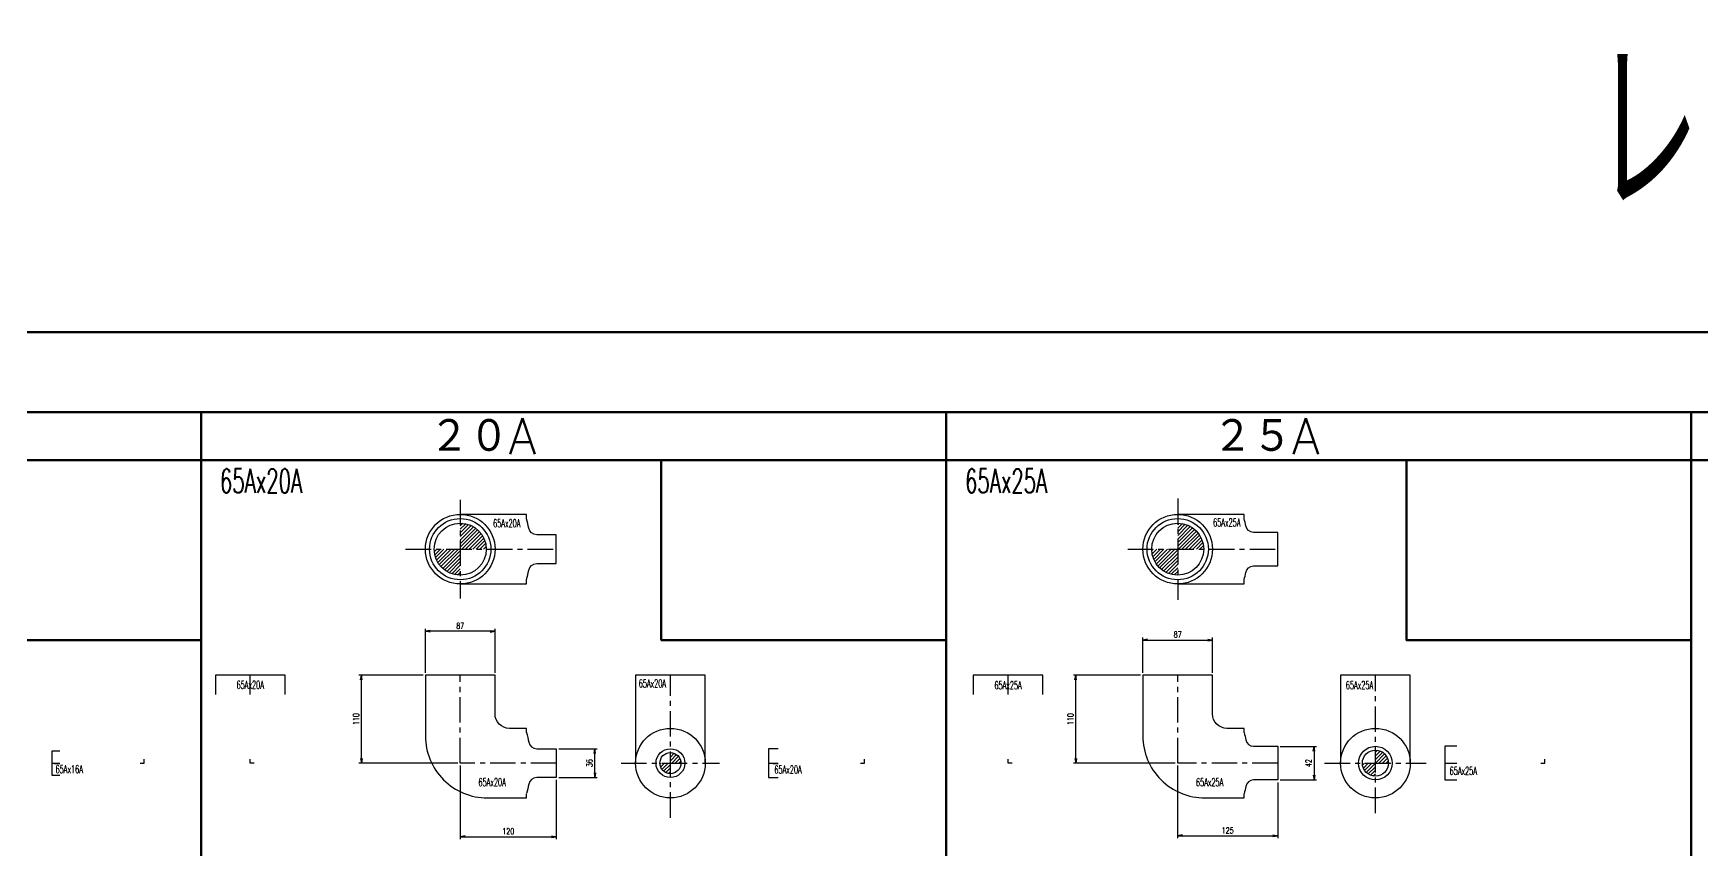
# Model space of a CAD drawing. Header units: millimetres. Extents: x 1711 to 90196, y -23291 to 8516.
# Drawn here: x 43764 to 45848, y 961 to 1981 of the extents above; entities that cross this region are included whole.
import ezdxf

# ---------------------------------------------------------------- set-up
doc = ezdxf.new("R2010")
doc.units = ezdxf.units.MM
doc.header["$PDMODE"] = 35
doc.linetypes.add('CENTER', pattern=[50.8, 31.75, -6.35, 6.35, -6.35])
doc.layers.add('line', color=153, linetype='Continuous', lineweight=50)
for name, color, linetype in [('TEXT', 7, 'Continuous'), ('寸法', 2, 'Continuous'), ('配管-CVP', 4, 'Continuous'), ('＃配管（PVC)', 21, 'Continuous')]:
    doc.layers.add(name, color=color, linetype=linetype)
doc.styles.add('kpk', font='romans.shx', dxfattribs={"width": 0.7, "bigfont": 'extfont2.shx'})
doc.styles.get("Standard").update_dxf_attribs({"font": 'romans.shx', "bigfont": 'extfont.shx'})
doc.dimstyles.new('KPK-3', dxfattribs={"dimscale": 3, "dimtxt": 2.5, "dimasz": 2, "dimexe": 1, "dimexo": 1, "dimgap": 1, "dimtad": 3, "dimdec": 1, "dimdsep": 46, "dimtxsty": 'kpk', "dimblk": 'OPEN', "dimcen": 2.5, "dimclrd": 2, "dimclre": 2, "dimclrt": 4, "dimadec": 1, "dimazin": 2, "dimtfac": 1, "dimtdec": 1, "dimtmove": 0, "dimatfit": 2, "dimldrblk": 'OPEN', "dimfxl": 0, "dimlwd": -1, "dimlwe": -1, "dimarcsym": 0})

# ---------------------------------------------------------------- blocks, each defined once
blk = doc.blocks.new('_Open')
at = {"color": 0, "linetype": 'ByBlock', "lineweight": -2}
for p, q in [((-1, 0.17), (0, 0)), ((-1, -0.17), (0, 0)), ((0, 0), (-1, 0))]:
    blk.add_line(p, q, dxfattribs=at)
blk = doc.blocks.new('*D2895')
at = {"layer": 'Defpoints', "color": 0, "transparency": 16777216}
for p in [(44253.4, 1233.8), (44253.4, 1178.9), (44340.4, 1178.9)]:
    blk.add_point(p, dxfattribs=at)
at = {"layer": '寸法', "color": 2, "transparency": 16777216}
for p, q in [((44253.4, 1181.9), (44253.4, 1236.8)), ((44334.4, 1233.8), (44259.4, 1233.8)), ((44340.4, 1181.9), (44340.4, 1236.8))]:
    blk.add_line(p, q, dxfattribs=at)
at = {"layer": '寸法', "color": 2, "transparency": 16777216, "xscale": 6, "yscale": 6, "zscale": 6, "rotation": 180}
blk.add_blockref('_Open', (44253.4, 1233.8), dxfattribs=at)
at = {"layer": '寸法', "color": 2, "transparency": 16777216, "xscale": 6, "yscale": 6, "zscale": 6}
blk.add_blockref('_Open', (44340.4, 1233.8), dxfattribs=at)
at = {"layer": '寸法', "color": 4, "transparency": 16777216, "insert": (44296.9, 1240.6), "char_height": 7.5, "attachment_point": 5, "style": 'kpk', "bg_fill": 3, "box_fill_scale": 1.1, "bg_fill_color": 256, "bg_fill_true_color": 13158600, "bg_fill_transparency": 0}
blk.add_mtext('87', dxfattribs=at)
blk = doc.blocks.new('*D2896')
at = {"layer": 'Defpoints', "color": 0, "transparency": 16777216}
for p in [(44173.4, 1178.9), (44253.4, 1178.9), (44296.9, 1068.9)]:
    blk.add_point(p, dxfattribs=at)
at = {"layer": '寸法', "color": 2, "transparency": 16777216}
for p, q in [((44250.4, 1178.9), (44170.4, 1178.9)), ((44173.4, 1074.9), (44173.4, 1172.9)), ((44293.9, 1068.9), (44170.4, 1068.9))]:
    blk.add_line(p, q, dxfattribs=at)
at = {"layer": '寸法', "color": 2, "transparency": 16777216, "xscale": 6, "yscale": 6, "zscale": 6}
for p, rotation in [((44173.4, 1178.9), 90), ((44173.4, 1068.9), 270)]:
    blk.add_blockref('_Open', p, dxfattribs=dict(at, rotation=rotation))
at = {"layer": '寸法', "color": 4, "transparency": 16777216, "insert": (44166.7, 1123.9), "char_height": 7.5, "attachment_point": 5, "rotation": 90, "style": 'kpk', "bg_fill": 3, "box_fill_scale": 1.1, "bg_fill_color": 256, "bg_fill_true_color": 13158600, "bg_fill_transparency": 0}
blk.add_mtext('110', dxfattribs=at)
blk = doc.blocks.new('*D2897')
at = {"layer": 'Defpoints', "color": 0, "transparency": 16777216}
for p in [(44296.9, 1068.9), (44416.9, 1050.9), (44416.9, 977)]:
    blk.add_point(p, dxfattribs=at)
at = {"layer": '寸法', "color": 2, "transparency": 16777216}
for p, q in [((44296.9, 1065.9), (44296.9, 974)), ((44416.9, 1047.9), (44416.9, 974)), ((44302.9, 977), (44410.9, 977))]:
    blk.add_line(p, q, dxfattribs=at)
at = {"layer": '寸法', "color": 2, "transparency": 16777216, "xscale": 6, "yscale": 6, "zscale": 6, "rotation": 180}
blk.add_blockref('_Open', (44296.9, 977), dxfattribs=at)
at = {"layer": '寸法', "color": 2, "transparency": 16777216, "xscale": 6, "yscale": 6, "zscale": 6}
blk.add_blockref('_Open', (44416.9, 977), dxfattribs=at)
at = {"layer": '寸法', "color": 4, "transparency": 16777216, "insert": (44356.9, 983.7), "char_height": 7.5, "attachment_point": 5, "style": 'kpk', "bg_fill": 3, "box_fill_scale": 1.1, "bg_fill_color": 256, "bg_fill_true_color": 13158600, "bg_fill_transparency": 0}
blk.add_mtext('120', dxfattribs=at)
blk = doc.blocks.new('*D2898')
at = {"layer": 'Defpoints', "color": 0, "transparency": 16777216}
for p in [(44416.9, 1086.9), (44465.1, 1086.9), (44416.9, 1050.9)]:
    blk.add_point(p, dxfattribs=at)
at = {"layer": '寸法', "color": 2, "transparency": 16777216}
for p, q in [((44419.9, 1086.9), (44468.1, 1086.9)), ((44465.1, 1056.9), (44465.1, 1080.9)), ((44419.9, 1050.9), (44468.1, 1050.9))]:
    blk.add_line(p, q, dxfattribs=at)
at = {"layer": '寸法', "color": 2, "transparency": 16777216, "xscale": 6, "yscale": 6, "zscale": 6}
for p, rotation in [((44465.1, 1086.9), 90), ((44465.1, 1050.9), 270)]:
    blk.add_blockref('_Open', p, dxfattribs=dict(at, rotation=rotation))
at = {"layer": '寸法', "color": 4, "transparency": 16777216, "insert": (44458.3, 1068.9), "char_height": 7.5, "attachment_point": 5, "rotation": 90, "style": 'kpk', "bg_fill": 3, "box_fill_scale": 1.1, "bg_fill_color": 256, "bg_fill_true_color": 13158600, "bg_fill_transparency": 0}
blk.add_mtext('36', dxfattribs=at)
blk = doc.blocks.new('*D2906')
at = {"layer": 'Defpoints', "color": 0, "transparency": 16777216}
for p in [(45193.3, 1068.9), (45318.3, 1047.9), (45318.3, 978.1)]:
    blk.add_point(p, dxfattribs=at)
at = {"layer": '寸法', "color": 2, "transparency": 16777216}
for p, q in [((45193.3, 1065.9), (45193.3, 975.1)), ((45318.3, 1044.9), (45318.3, 975.1)), ((45199.3, 978.1), (45312.3, 978.1))]:
    blk.add_line(p, q, dxfattribs=at)
at = {"layer": '寸法', "color": 2, "transparency": 16777216, "xscale": 6, "yscale": 6, "zscale": 6, "rotation": 180}
blk.add_blockref('_Open', (45193.3, 978.1), dxfattribs=at)
at = {"layer": '寸法', "color": 2, "transparency": 16777216, "xscale": 6, "yscale": 6, "zscale": 6}
blk.add_blockref('_Open', (45318.3, 978.1), dxfattribs=at)
at = {"layer": '寸法', "color": 4, "transparency": 16777216, "insert": (45255.8, 984.8), "char_height": 7.5, "attachment_point": 5, "style": 'kpk', "bg_fill": 3, "box_fill_scale": 1.1, "bg_fill_color": 256, "bg_fill_true_color": 13158600, "bg_fill_transparency": 0}
blk.add_mtext('125', dxfattribs=at)
blk = doc.blocks.new('*D2907')
at = {"layer": 'Defpoints', "color": 0, "transparency": 16777216}
for p in [(45066, 1178.9), (45149.8, 1178.9), (45193.3, 1068.9)]:
    blk.add_point(p, dxfattribs=at)
at = {"layer": '寸法', "color": 2, "transparency": 16777216}
for p, q in [((45146.8, 1178.9), (45063, 1178.9)), ((45066, 1074.9), (45066, 1172.9)), ((45190.3, 1068.9), (45063, 1068.9))]:
    blk.add_line(p, q, dxfattribs=at)
at = {"layer": '寸法', "color": 2, "transparency": 16777216, "xscale": 6, "yscale": 6, "zscale": 6}
for p, rotation in [((45066, 1178.9), 90), ((45066, 1068.9), 270)]:
    blk.add_blockref('_Open', p, dxfattribs=dict(at, rotation=rotation))
at = {"layer": '寸法', "color": 4, "transparency": 16777216, "insert": (45059.3, 1123.9), "char_height": 7.5, "attachment_point": 5, "rotation": 90, "style": 'kpk', "bg_fill": 3, "box_fill_scale": 1.1, "bg_fill_color": 256, "bg_fill_true_color": 13158600, "bg_fill_transparency": 0}
blk.add_mtext('110', dxfattribs=at)
blk = doc.blocks.new('*D2908')
at = {"layer": 'Defpoints', "color": 0, "transparency": 16777216}
for p in [(45236.8, 1222.8), (45149.8, 1178.9), (45236.8, 1178.9)]:
    blk.add_point(p, dxfattribs=at)
at = {"layer": '寸法', "color": 2, "transparency": 16777216}
for p, q in [((45149.8, 1181.9), (45149.8, 1225.8)), ((45155.8, 1222.8), (45230.8, 1222.8)), ((45236.8, 1181.9), (45236.8, 1225.8))]:
    blk.add_line(p, q, dxfattribs=at)
at = {"layer": '寸法', "color": 2, "transparency": 16777216, "xscale": 6, "yscale": 6, "zscale": 6, "rotation": 180}
blk.add_blockref('_Open', (45149.8, 1222.8), dxfattribs=at)
at = {"layer": '寸法', "color": 2, "transparency": 16777216, "xscale": 6, "yscale": 6, "zscale": 6}
blk.add_blockref('_Open', (45236.8, 1222.8), dxfattribs=at)
at = {"layer": '寸法', "color": 4, "transparency": 16777216, "insert": (45193.3, 1229.6), "char_height": 7.5, "attachment_point": 5, "style": 'kpk', "bg_fill": 3, "box_fill_scale": 1.1, "bg_fill_color": 256, "bg_fill_true_color": 13158600, "bg_fill_transparency": 0}
blk.add_mtext('87', dxfattribs=at)
blk = doc.blocks.new('*D2909')
at = {"layer": 'Defpoints', "color": 0, "transparency": 16777216}
for p in [(45318.3, 1089.9), (45318.3, 1047.9), (45363.7, 1047.9)]:
    blk.add_point(p, dxfattribs=at)
at = {"layer": '寸法', "color": 2, "transparency": 16777216}
for p, q in [((45321.3, 1089.9), (45366.7, 1089.9)), ((45363.7, 1083.9), (45363.7, 1053.9)), ((45321.3, 1047.9), (45366.7, 1047.9))]:
    blk.add_line(p, q, dxfattribs=at)
at = {"layer": '寸法', "color": 2, "transparency": 16777216, "xscale": 6, "yscale": 6, "zscale": 6}
for p, rotation in [((45363.7, 1089.9), 90), ((45363.7, 1047.9), 270)]:
    blk.add_blockref('_Open', p, dxfattribs=dict(at, rotation=rotation))
at = {"layer": '寸法', "color": 4, "transparency": 16777216, "insert": (45356.9, 1068.9), "char_height": 7.5, "attachment_point": 5, "rotation": 90, "style": 'kpk', "bg_fill": 3, "box_fill_scale": 1.1, "bg_fill_color": 256, "bg_fill_true_color": 13158600, "bg_fill_transparency": 0}
blk.add_mtext('42', dxfattribs=at)
blk = doc.blocks.new('65A×16A-RL-半（16A)')
at = {"layer": '＃配管（PVC)', "color": 0, "linetype": 'ByBlock'}
blk.add_lwpolyline([(-105.4, -15.5), (-115, -15.5), (-115, 15.5), (-105.4, 15.5)], dxfattribs=at)
at = {"layer": '＃配管（PVC)', "color": 2, "linetype": 'CENTER'}
blk.add_lwpolyline([(-5, 0), (0, 0), (0, 5)], dxfattribs=at)
at = {"layer": 'Defpoints', "color": 6, "linetype": 'ByBlock', "insert": (-93.6, -7.6), "char_height": 10, "attachment_point": 5, "style": 'kpk', "bg_fill": 3, "box_fill_scale": 1.2, "bg_fill_color": 256, "bg_fill_transparency": 0}
blk.add_mtext('{\\W0.6;65Ax16A}', dxfattribs=at)
at = {"layer": '＃配管（PVC)', "color": 2, "linetype": 'CENTER'}
blk.add_lwpolyline([(-115, 0), (-105.4, 0)], dxfattribs=at)
blk = doc.blocks.new('65A×20A-RT-(上面）')
at = {"layer": '＃配管（PVC)', "linetype": 'ByBlock'}
h = blk.add_hatch(dxfattribs=at)
h.set_pattern_fill('ANSI31', color=252)
h.set_pattern_definition([(45, (-44296.9116, -1336.4357), (-2.24506403, 2.24506403), [])])
h.paths.add_polyline_path([(0, 0), (-32.5, 0, 0.414214), (0, -32.5)])
h.paths.add_polyline_path([(0, 32.5), (0, 0), (32.5, 0, 0.414214)])
at = {"layer": '＃配管（PVC)', "color": 2, "linetype": 'CENTER'}
for p, q in [((0, 61.5), (0, -61.5)), ((-68.2, 0), (120, 0))]:
    blk.add_line(p, q, dxfattribs=at)
at = {"layer": '＃配管（PVC)', "color": 0, "linetype": 'ByBlock'}
for points in [[(83, 38.3), (83, 43.5), (0, 43.5)], [(0, -43.5), (83, -43.5), (83, -38.3)]]:
    blk.add_lwpolyline(points, dxfattribs=at)
blk.add_lwpolyline([(83, -38.1, 0.02023), (85.6, -26.2, -0.363582), (95.5, -18), (120, -18), (120, 18), (95.5, 18, -0.363582), (85.6, 26.3, 0.02023), (83, 38.1)], format="xyb", dxfattribs=at)
for radius in [43.5, 38.3, 32.5]:
    blk.add_circle((0, 0), radius, dxfattribs=at)
at = {"layer": 'Defpoints', "color": 6, "linetype": 'ByBlock', "insert": (58.2, 32.3), "char_height": 10, "attachment_point": 5, "style": 'kpk', "bg_fill": 3, "box_fill_scale": 1.2, "bg_fill_color": 256, "bg_fill_transparency": 0}
blk.add_mtext('{\\W0.6;65Ax20A}', dxfattribs=at)
blk = doc.blocks.new('65A×20A-RL-上面')
at = {"layer": '＃配管（PVC)', "linetype": 'ByBlock'}
blk.add_blockref('65A×20A-RT-(上面）', (0, 0), dxfattribs=at)
blk = doc.blocks.new('65A×20A-RT-半（正面）')
at = {"layer": '＃配管（PVC)', "color": 0, "linetype": 'ByBlock'}
blk.add_lwpolyline([(43.5, 85.75), (43.5, 110), (-43.5, 110), (-43.5, 85.75)], dxfattribs=at)
at = {"layer": '＃配管（PVC)', "color": 2, "linetype": 'CENTER'}
blk.add_lwpolyline([(5, 0), (0, 0), (0, 5)], dxfattribs=at)
at = {"layer": 'Defpoints', "color": 6, "linetype": 'ByBlock', "insert": (0, 97.875), "char_height": 10, "attachment_point": 5, "style": 'kpk', "bg_fill": 3, "box_fill_scale": 1.2, "bg_fill_color": 256, "bg_fill_transparency": 0}
blk.add_mtext('{\\W0.6;65Ax20A}', dxfattribs=at)
at = {"layer": '＃配管（PVC)', "color": 2, "linetype": 'CENTER'}
blk.add_lwpolyline([(0, 85.75), (0, 110)], dxfattribs=at)
blk = doc.blocks.new('65A×20A-RL-半（正面）')
at = {"layer": '＃配管（PVC)', "linetype": 'ByBlock'}
blk.add_blockref('65A×20A-RT-半（正面）', (0, 0), dxfattribs=at)
blk = doc.blocks.new('65A×20A-RT-（正面）')
at = {"layer": '＃配管（PVC)', "color": 0, "linetype": 'ByBlock'}
for points in [[(83, 38.3), (83, 43.5), (61.5, 43.5, -0.417162), (43.5, 61.5), (43.5, 110), (-43.5, 110), (-43.5, 33.9, 0.414354), (33.9, -43.5), (83, -43.5), (83, -38.3)], [(83, 38.1, -0.02023), (85.6, 26.3, 0.363582), (95.5, 18), (120, 18), (120, -18), (95.5, -18, 0.363582), (85.6, -26.3, -0.02023), (83, -38.1)]]:
    blk.add_lwpolyline(points, format="xyb", dxfattribs=at)
at = {"layer": '＃配管（PVC)', "color": 2, "linetype": 'CENTER'}
blk.add_lwpolyline([(120, 0), (0, 0), (0, 110)], dxfattribs=at)
at = {"layer": 'Defpoints', "color": 6, "linetype": 'ByBlock', "insert": (39.9, -23.9), "char_height": 10, "attachment_point": 5, "style": 'kpk', "bg_fill": 3, "box_fill_scale": 1.2, "bg_fill_color": 256, "bg_fill_transparency": 0}
blk.add_mtext('{\\W0.6;65Ax20A}', dxfattribs=at)
blk = doc.blocks.new('65A×20A-RL-正面')
at = {"layer": '＃配管（PVC)', "linetype": 'ByBlock'}
blk.add_blockref('65A×20A-RT-（正面）', (0, 0), dxfattribs=at)
blk = doc.blocks.new('65A×20A-RT-（側面）')
at = {"layer": '＃配管（PVC)', "linetype": 'ByBlock'}
h = blk.add_hatch(dxfattribs=at)
h.set_pattern_fill('ANSI31', color=252)
h.set_pattern_definition([(45, (-44559.526, -1068.943), (-2.24506403, 2.24506403), [])])
h.paths.add_polyline_path([(0, 0), (-13.2, 0, 0.414214), (0, -13.2)])
h.paths.add_polyline_path([(0, 13.2), (0, 0), (13.2, 0, 0.414214)])
at = {"layer": '＃配管（PVC)', "color": 2, "linetype": 'CENTER'}
for p, q in [((0, -68.2), (0, 110)), ((-61.5, 0), (61.5, 0))]:
    blk.add_line(p, q, dxfattribs=at)
at = {"layer": '＃配管（PVC)', "color": 0, "linetype": 'ByBlock'}
blk.add_lwpolyline([(43.5, 0), (43.5, 110), (-43.5, 110), (-43.5, 0)], dxfattribs=at)
for radius in [43.5, 18, 13.2]:
    blk.add_circle((0, 0), radius, dxfattribs=at)
at = {"layer": 'Defpoints', "color": 6, "linetype": 'ByBlock', "insert": (-22.5, 99.6), "char_height": 10, "attachment_point": 5, "style": 'kpk', "bg_fill": 3, "box_fill_scale": 1.2, "bg_fill_color": 256, "bg_fill_transparency": 0}
blk.add_mtext('{\\W0.6;65Ax20A}', dxfattribs=at)
blk = doc.blocks.new('65A×20A-RL-側面')
at = {"layer": '＃配管（PVC)', "linetype": 'ByBlock'}
blk.add_blockref('65A×20A-RT-（側面）', (0, 0), dxfattribs=at)
blk = doc.blocks.new('65A×20A-RT-半（20A)')
at = {"layer": '＃配管（PVC)', "color": 0, "linetype": 'ByBlock'}
blk.add_lwpolyline([(-107.7, 18), (-120, 18), (-120, -18), (-107.7, -18)], dxfattribs=at)
at = {"layer": '＃配管（PVC)', "color": 2, "linetype": 'CENTER'}
blk.add_lwpolyline([(-5, 0), (0, 0), (0, 5)], dxfattribs=at)
at = {"layer": 'Defpoints', "color": 6, "linetype": 'ByBlock', "insert": (-95.5, -8.1), "char_height": 10, "attachment_point": 5, "style": 'kpk', "bg_fill": 3, "box_fill_scale": 1.2, "bg_fill_color": 256, "bg_fill_transparency": 0}
blk.add_mtext('{\\W0.6;65Ax20A}', dxfattribs=at)
at = {"layer": '＃配管（PVC)', "color": 2, "linetype": 'CENTER'}
blk.add_lwpolyline([(-120, 0), (-107.7, 0)], dxfattribs=at)
blk = doc.blocks.new('65A×20A-RL-半（20A)')
at = {"layer": '＃配管（PVC)', "linetype": 'ByBlock'}
blk.add_blockref('65A×20A-RT-半（20A)', (0, 0), dxfattribs=at)
blk = doc.blocks.new('65A×25A-RT-（上面）')
at = {"layer": '＃配管（PVC)', "linetype": 'ByBlock'}
h = blk.add_hatch(dxfattribs=at)
h.set_pattern_fill('ANSI31', color=252)
h.set_pattern_definition([(45, (-45193.3407, -1336.4357), (-2.24506403, 2.24506403), [])])
h.paths.add_polyline_path([(0, 0), (-32.5, 0, 0.414214), (0, -32.5)])
h.paths.add_polyline_path([(0, 32.5), (0, 0), (32.5, 0, 0.414214)])
at = {"layer": '＃配管（PVC)', "color": 2, "linetype": 'CENTER'}
for p, q in [((0, 63.5), (0, -63.5)), ((-62.4, 0), (125, 0))]:
    blk.add_line(p, q, dxfattribs=at)
at = {"layer": '＃配管（PVC)', "color": 0, "linetype": 'ByBlock'}
for points in [[(83, 38.3), (83, 43.5), (0, 43.5)], [(0, -43.5), (83, -43.5), (83, -38.3)]]:
    blk.add_lwpolyline(points, dxfattribs=at)
blk.add_lwpolyline([(83, -38.1, 0.015459), (85.1, -29.1, -0.358191), (94.9, -21), (125, -21), (125, 21), (94.9, 21, -0.358191), (85.1, 29.1, 0.015459), (83, 38.1)], format="xyb", dxfattribs=at)
for radius in [43.5, 38.3, 32.5]:
    blk.add_circle((0, 0), radius, dxfattribs=at)
at = {"layer": 'Defpoints', "color": 6, "linetype": 'ByBlock', "insert": (61.4, 33.4), "char_height": 10, "attachment_point": 5, "style": 'kpk', "bg_fill": 3, "box_fill_scale": 1.2, "bg_fill_color": 256, "bg_fill_transparency": 0}
blk.add_mtext('{\\W0.6;65Ax25A}', dxfattribs=at)
blk = doc.blocks.new('65A×25A-RL-上面')
at = {"layer": '＃配管（PVC)', "linetype": 'ByBlock'}
blk.add_blockref('65A×25A-RT-（上面）', (0, 0), dxfattribs=at)
blk = doc.blocks.new('65A×25A-RT-半（正面）')
at = {"layer": '＃配管（PVC)', "color": 0, "linetype": 'ByBlock'}
blk.add_lwpolyline([(43.5, 85.8), (43.5, 110), (-43.5, 110), (-43.5, 85.8)], dxfattribs=at)
at = {"layer": '＃配管（PVC)', "color": 2, "linetype": 'CENTER'}
blk.add_lwpolyline([(5, 0), (0, 0), (0, 5)], dxfattribs=at)
at = {"layer": 'Defpoints', "color": 6, "linetype": 'ByBlock', "insert": (0, 97.3), "char_height": 10, "attachment_point": 5, "style": 'kpk', "bg_fill": 3, "box_fill_scale": 1.2, "bg_fill_color": 256, "bg_fill_transparency": 0}
blk.add_mtext('{\\W0.6;65Ax25A}', dxfattribs=at)
at = {"layer": '＃配管（PVC)', "color": 2, "linetype": 'CENTER'}
blk.add_lwpolyline([(0, 85.8), (0, 110)], dxfattribs=at)
blk = doc.blocks.new('65A×25A-RL-半（正面）')
at = {"layer": '＃配管（PVC)', "linetype": 'ByBlock'}
blk.add_blockref('65A×25A-RT-半（正面）', (0, 0), dxfattribs=at)
blk = doc.blocks.new('65A×25A-RT-（正面）')
at = {"layer": '＃配管（PVC)', "color": 0, "linetype": 'ByBlock'}
for points in [[(83, 38.3), (83, 43.5), (61.5, 43.5, -0.417162), (43.5, 61.5), (43.5, 110), (-43.5, 110), (-43.5, 33.9, 0.414354), (33.9, -43.5), (83, -43.5), (83, -38.3)], [(83, 38.1, -0.015459), (85.1, 29.1, 0.358191), (94.9, 21), (125, 21), (125, -21), (94.9, -21, 0.358191), (85.1, -29.1, -0.015459), (83, -38.1)]]:
    blk.add_lwpolyline(points, format="xyb", dxfattribs=at)
at = {"layer": '＃配管（PVC)', "color": 2, "linetype": 'CENTER'}
blk.add_lwpolyline([(125, 0), (0, 0), (0, 110)], dxfattribs=at)
at = {"layer": 'Defpoints', "color": 6, "linetype": 'ByBlock', "insert": (39.9, -23.9), "char_height": 10, "attachment_point": 5, "style": 'kpk', "bg_fill": 3, "box_fill_scale": 1.2, "bg_fill_color": 256, "bg_fill_transparency": 0}
blk.add_mtext('{\\W0.6;65Ax25A}', dxfattribs=at)
blk = doc.blocks.new('65A×25A-RL-正面')
at = {"layer": '＃配管（PVC)', "linetype": 'ByBlock'}
blk.add_blockref('65A×25A-RT-（正面）', (0, 0), dxfattribs=at)
blk = doc.blocks.new('65A×25A-RT-（側面）')
at = {"layer": '＃配管（PVC)', "linetype": 'ByBlock'}
h = blk.add_hatch(dxfattribs=at)
h.set_pattern_fill('ANSI31', color=252)
h.set_pattern_definition([(45, (-45440.4087, -1068.943), (-2.24506403, 2.24506403), [])])
h.paths.add_polyline_path([(0, 0), (-16.3, 0, 0.414214), (0, -16.3)])
h.paths.add_polyline_path([(0, 16.3), (0, 0), (16.3, 0, 0.414214)])
at = {"layer": '＃配管（PVC)', "color": 2, "linetype": 'CENTER'}
for p, q in [((0, -62.4), (0, 110)), ((-63.5, 0), (63.5, 0))]:
    blk.add_line(p, q, dxfattribs=at)
at = {"layer": '＃配管（PVC)', "color": 0, "linetype": 'ByBlock'}
blk.add_lwpolyline([(43.5, 0), (43.5, 110), (-43.5, 110), (-43.5, 0)], dxfattribs=at)
for radius in [43.5, 21, 16.3]:
    blk.add_circle((0, 0), radius, dxfattribs=at)
at = {"layer": 'Defpoints', "color": 6, "linetype": 'ByBlock', "insert": (-19.9, 97.6), "char_height": 10, "attachment_point": 5, "style": 'kpk', "bg_fill": 3, "box_fill_scale": 1.2, "bg_fill_color": 256, "bg_fill_transparency": 0}
blk.add_mtext('{\\W0.6;65Ax25A}', dxfattribs=at)
blk = doc.blocks.new('65A×25A-RL-側面')
at = {"layer": '＃配管（PVC)', "linetype": 'ByBlock'}
blk.add_blockref('65A×25A-RT-（側面）', (0, 0), dxfattribs=at)
blk = doc.blocks.new('65A×25A-RT-半（25A)')
at = {"layer": '＃配管（PVC)', "color": 0, "linetype": 'ByBlock'}
blk.add_lwpolyline([(-109.9, 21), (-125, 21), (-125, -21), (-109.9, -21)], dxfattribs=at)
at = {"layer": '＃配管（PVC)', "color": 2, "linetype": 'CENTER'}
blk.add_lwpolyline([(-5, 0), (0, 0), (0, 5)], dxfattribs=at)
at = {"layer": 'Defpoints', "color": 6, "linetype": 'ByBlock', "insert": (-101.9, -9.6), "char_height": 10, "attachment_point": 5, "style": 'kpk', "bg_fill": 3, "box_fill_scale": 1.2, "bg_fill_color": 256, "bg_fill_transparency": 0}
blk.add_mtext('{\\W0.6;65Ax25A}', dxfattribs=at)
at = {"layer": '＃配管（PVC)', "color": 2, "linetype": 'CENTER'}
blk.add_lwpolyline([(-125, 0), (-109.9, 0)], dxfattribs=at)
blk = doc.blocks.new('65A×25A-RL-半（25A)')
at = {"layer": '＃配管（PVC)', "linetype": 'ByBlock'}
blk.add_blockref('65A×25A-RT-半（25A)', (0, 0), dxfattribs=at)
blk = doc.blocks.new('A$C22c31c48')
at = {"layer": 'line'}
for p, q in [((7577, 0), (0, 0)), ((60, -100), (7577, -100)), ((991, -100), (991, -2010)), ((1922, -2010), (1922, -100)), ((2853, -100), (2853, -2010)), ((60, -160), (7577, -160))]:
    blk.add_line(p, q, dxfattribs=at)
for points in [[(991, -160), (635, -160), (635, -384.7), (991, -384.7)], [(1922, -160), (1566, -160), (1566, -384.7), (1922, -384.7)], [(2853, -160), (2497, -160), (2497, -384.7), (2853, -384.7)]]:
    blk.add_lwpolyline(points, close=True, dxfattribs=at)
for s, insert, char_height, attachment_point in [('２０A', (1343.3, -130), 45, 5), ('２５A', (2322, -130), 45, 5), ('{\\W0.6;65Ax20A}', (1014.6, -185.9), 30, 4), ('{\\W0.6;65Ax25A}', (1945.6, -185.9), 30, 4)]:
    blk.add_mtext(s, dxfattribs=dict(at, insert=insert, char_height=char_height, attachment_point=attachment_point))

msp = doc.modelspace()

# ---------------------------------------------------------------- block references
at = {"layer": '配管-CVP'}
for name, p in [('65A×20A-RL-上面', (44296.9116, 1336.4357)), ('65A×25A-RL-上面', (45193.3407, 1336.4357)), ('65A×20A-RL-半（正面）', (44034.5202, 1068.943)), ('65A×20A-RL-側面', (44559.5261, 1068.943)), ('65A×25A-RL-半（正面）', (44981.4145, 1068.943)), ('65A×16A-RL-半（16A)', (43901.9494, 1068.943)), ('65A×20A-RL-半（20A)', (44801.9762, 1068.943)), ('65A×25A-RL-半（25A)', (45652.0749, 1068.943))]:
    msp.add_blockref(name, p, dxfattribs=at)

# ---------------------------------------------------------------- texts
at = {"layer": 'TEXT', "color": 6, "insert": (46373.0263, 1857.5677), "char_height": 200, "attachment_point": 5}
msp.add_mtext('{\\W0.6;レデューシングエルボ}', dxfattribs=at)

# ---------------------------------------------------------------- dimensions: what is measured, and where the dimension line sits
at = {"layer": '寸法'}
for base, p1, p2, picture, middle in [((44253.4116, 1233.8373), (44340.4116, 1178.943), (44253.4116, 1178.943), '*D2895', (44296.9116, 1240.5873)), ((45318.3407, 978.0609), (45193.3407, 1068.943), (45318.3407, 1047.943), '*D2906', (45255.8407, 984.8109))]:
    dim = msp.add_linear_dim(base=base, p1=p1, p2=p2, dimstyle='KPK-3', dxfattribs=at)
    dim.commit()
    dim.dimension.update_dxf_attribs({"geometry": picture, "text_midpoint": middle})

# ---------------------------------------------------------------- next in the draw order: dimensions: what is measured, and where the dimension line sits
for base, p1, p2, picture, middle in [((44173.4085, 1178.943), (44296.9116, 1068.943), (44253.4116, 1178.943), '*D2896', (44166.6585, 1123.943)), ((45066.0429, 1178.943), (45193.3407, 1068.943), (45149.8407, 1178.943), '*D2907', (45059.2929, 1123.943)), ((45363.6896, 1047.943), (45318.3407, 1089.943), (45318.3407, 1047.943), '*D2909', (45356.9396, 1068.943))]:
    dim = msp.add_linear_dim(base=base, p1=p1, p2=p2, angle=90, dimstyle='KPK-3', dxfattribs=at)
    dim.commit()
    dim.dimension.update_dxf_attribs({"geometry": picture, "text_midpoint": middle})

# ---------------------------------------------------------------- next in the draw order: block references
at = {"layer": '配管-CVP'}
msp.add_blockref('65A×25A-RL-側面', (45440.4087, 1068.943), dxfattribs=at)

# ---------------------------------------------------------------- next in the draw order: dimensions: what is measured, and where the dimension line sits
at = {"layer": '寸法'}
for base, p1, p2, picture, middle in [((45236.8407, 1222.8462), (45149.8407, 1178.943), (45236.8407, 1178.943), '*D2908', (45193.3407, 1229.5962)), ((44416.9116, 976.9999), (44296.9116, 1068.943), (44416.9116, 1050.943), '*D2897', (44356.9116, 983.7499))]:
    dim = msp.add_linear_dim(base=base, p1=p1, p2=p2, dimstyle='KPK-3', dxfattribs=at)
    dim.commit()
    dim.dimension.update_dxf_attribs({"geometry": picture, "text_midpoint": middle})

# ---------------------------------------------------------------- next in the draw order: block references
at = {"layer": '配管-CVP'}
msp.add_blockref('65A×25A-RL-正面', (45193.3407, 1068.943), dxfattribs=at)

# ---------------------------------------------------------------- next in the draw order: dimensions: what is measured, and where the dimension line sits
at = {"layer": '寸法'}
dim = msp.add_linear_dim(base=(44465.0969, 1086.943), p1=(44416.9116, 1050.943), p2=(44416.9116, 1086.943), angle=90, dimstyle='KPK-3', dxfattribs=at)
dim.commit()
dim.dimension.update_dxf_attribs({"geometry": '*D2898', "text_midpoint": (44458.3469, 1068.943)})

# ---------------------------------------------------------------- next in the draw order: block references
at = {"layer": '配管-CVP'}
msp.add_blockref('65A×20A-RL-正面', (44296.9116, 1068.943), dxfattribs=at)

# ---------------------------------------------------------------- next in the draw order: block references
at = {"layer": 'line'}
msp.add_blockref('A$C22c31c48', (42982.0195, 1607.5677), dxfattribs=at)

doc.saveas('drawing.dxf')
